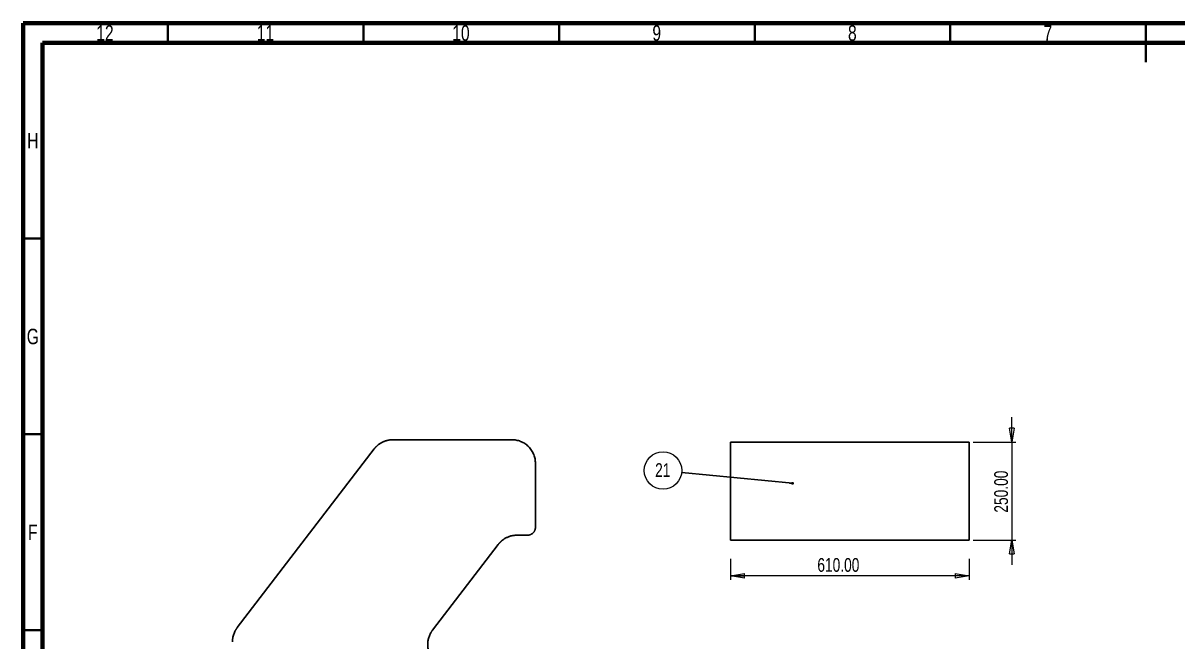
# Model space of a CAD drawing. Header units: millimetres. Extents: x 0 to 589, y 0 to 415.
# Drawn here: x 15 to 310.2, y 257 to 415 of the extents above; entities that cross this region are included whole.
import ezdxf

# ---------------------------------------------------------------- set-up
doc = ezdxf.new("R2010")
doc.units = ezdxf.units.MM
doc.styles.add('SLDTEXTSTYLE0', font='TXT', dxfattribs={"width": 0.75})
doc.dimstyles.new('SLDDIMSTYLE0', dxfattribs={"dimtxt": 3.5, "dimasz": 3.556, "dimexe": 0, "dimexo": 0.0625, "dimgap": 0.875, "dimtad": 1, "dimlfac": 10, "dimrnd": 1e-09, "dimzin": 4, "dimdsep": 46, "dimtxsty": 'SLDTEXTSTYLE0', "dimblk1": 'CLOSED', "dimblk2": 'CLOSED', "dimsah": 1, "dimcen": 0.09, "dimadec": 0, "dimazin": 1, "dimtfac": 1, "dimtofl": 0, "dimtmove": 0, "dimatfit": 3, "dimldrblk": 'CLOSED', "dimfxl": 1, "dimfrac": 2, "dimtolj": 1, "dimtzin": 12, "dimarcsym": 0})
doc.dimstyles.new('SLDDIMSTYLE2', dxfattribs={"dimtxt": 0.18, "dimasz": 0.762, "dimexe": 0, "dimexo": 0.0625, "dimgap": 0, "dimtad": 0, "dimtih": 1, "dimtoh": 1, "dimdec": 0, "dimrnd": 1e-09, "dimzin": 0, "dimdsep": 46, "dimtxsty": 'Standard', "dimblk1": 'DOT', "dimblk2": 'DOT', "dimsah": 1, "dimcen": 0.09, "dimadec": 0, "dimazin": 0, "dimtfac": 0.762, "dimtdec": 0, "dimtofl": 0, "dimtmove": 0, "dimatfit": 3, "dimldrblk": 'DOT', "dimfxl": 1, "dimfrac": 2, "dimtolj": 1, "dimtzin": 0, "dimarcsym": 0})
doc.dimstyles.new('SLDDIMSTYLE4', dxfattribs={"dimtxt": 3.5, "dimasz": 3.556, "dimexe": 0, "dimexo": 0.0625, "dimgap": 0.875, "dimtad": 1, "dimlfac": 10, "dimrnd": 1e-09, "dimzin": 4, "dimdsep": 46, "dimtxsty": 'SLDTEXTSTYLE0', "dimblk1": 'CLOSED', "dimblk2": 'CLOSED', "dimsah": 1, "dimcen": 0.09, "dimadec": 0, "dimazin": 1, "dimtfac": 1, "dimtmove": 0, "dimatfit": 0, "dimldrblk": 'CLOSED', "dimfxl": 1, "dimfrac": 2, "dimtolj": 1, "dimtzin": 12, "dimarcsym": 0})

# ---------------------------------------------------------------- blocks, each defined once
blk = doc.blocks.new('_Closed')
at = {"color": 0, "linetype": 'ByBlock', "lineweight": -2}
for p, q in [((-1, 0.166667), (0, 0)), ((-1, 0.166667), (-1, -0.166667)), ((0, 0), (-1, -0.166667)), ((0, 0), (-1, 0))]:
    blk.add_line(p, q, dxfattribs=at)
blk = doc.blocks.new('_D_11')
at = {"color": 7, "linetype": 'Continuous', "lineweight": 0}
for p, q in [((195.84, 278.19), (195.84, 272.87)), ((256.84, 278.19), (256.84, 272.87)), ((256.84, 273.87), (195.84, 273.87))]:
    blk.add_line(p, q, dxfattribs=at)
at = {"color": 7, "linetype": 'Continuous', "lineweight": 18, "xscale": 3.556, "yscale": 3.556, "rotation": 180}
blk.add_blockref('_Closed', (195.84, 273.87, 41.02), dxfattribs=at)
at = {"color": 7, "linetype": 'Continuous', "lineweight": 18, "xscale": 3.556, "yscale": 3.556}
blk.add_blockref('_Closed', (256.84, 273.87, 41.02), dxfattribs=at)
at = {"color": 7, "linetype": 'Continuous', "lineweight": 18, "insert": (218.02, 278.39), "char_height": 3.5, "attachment_point": 1, "style": 'SLDTEXTSTYLE0'}
blk.add_mtext('610.00', dxfattribs=at)
blk = doc.blocks.new('_D_12')
at = {"color": 7, "linetype": 'Continuous', "lineweight": 0}
for p, q in [((267.74, 308), (267.74, 314.35)), ((257.84, 308), (268.74, 308)), ((267.74, 308), (267.74, 283)), ((257.84, 283), (268.74, 283)), ((267.74, 283), (267.74, 276.65))]:
    blk.add_line(p, q, dxfattribs=at)
at = {"color": 7, "linetype": 'Continuous', "lineweight": 18, "xscale": 3.556, "yscale": 3.556}
for p, rotation in [((267.74, 308, 41.02), 270), ((267.74, 283, 41.02), 90)]:
    blk.add_blockref('_Closed', p, dxfattribs=dict(at, rotation=rotation))
at = {"color": 7, "linetype": 'Continuous', "lineweight": 18, "insert": (263.23, 289.99), "char_height": 3.5, "attachment_point": 1, "rotation": 90, "style": 'SLDTEXTSTYLE0'}
blk.add_mtext('250.00', dxfattribs=at)
blk = doc.blocks.new('SW_NOTE_0_13')
at = {"color": 0, "linetype": 'Continuous', "lineweight": 0}
blk.add_circle((-4.77, 0.47), 4.79, dxfattribs=at)
at = {"color": 0, "linetype": 'Continuous', "lineweight": 0, "insert": (-4.84, 2.33), "char_height": 3.5, "attachment_point": 2, "style": 'SLDTEXTSTYLE0'}
blk.add_mtext('21', dxfattribs=at)
blk = doc.blocks.new('_Dot')
at = {"color": 0, "linetype": 'ByBlock', "lineweight": -2}
blk.add_line((-0.5, 0), (-1, 0), dxfattribs=at)
at = {"color": 0, "linetype": 'ByBlock', "const_width": 0.5}
blk.add_lwpolyline([(-0.25, 0, 1), (0.25, 0, 1)], format="xyb", close=True, dxfattribs=at)

msp = doc.modelspace()

# ---------------------------------------------------------------- linework, layer by layer
at = {"color": 7, "linetype": 'Continuous', "lineweight": 70}
for p, q in [((15, 5), (15, 415)), ((15, 415), (589, 415)), ((20, 10), (20, 410)), ((20, 410), (584, 410))]:
    msp.add_line(p, q, dxfattribs=at)
at = {"color": 7, "linetype": 'Continuous', "lineweight": 35}
for p, q in [((52, 410), (52, 415)), ((102, 410), (102, 415)), ((152, 410), (152, 415)), ((202, 410), (202, 415)), ((252, 410), (252, 415)), ((302, 415), (302, 405)), ((302, 410), (302, 415)), ((20, 360), (15, 360)), ((20, 310), (15, 310)), ((20, 260), (15, 260))]:
    msp.add_line(p, q, dxfattribs=at)
at = {"color": 7, "linetype": 'Continuous', "lineweight": 25}
for p, q in [((139.9511, 308.6136), (109.5103, 308.6136)), ((195.8351, 307.9995), (256.8351, 307.9995)), ((195.8351, 307.9995), (195.8351, 282.9995)), ((256.8351, 307.9995), (256.8351, 282.9995)), ((104.7499, 306.2658), (69.7503, 260.6464)), ((145.9511, 302.6136), (145.9511, 286.2307)), ((141.2195, 284.2307), (143.9511, 284.2307)), ((119.6659, 259.9941), (136.4591, 281.8829)), ((256.8351, 282.9995), (195.8351, 282.9995))]:
    msp.add_line(p, q, dxfattribs=at)
for points, knots in [([(109.5103, 308.6136), (109.4832, 308.6135), (109.4292, 308.6133), (109.3481, 308.6116), (109.2672, 308.6089), (109.1864, 308.6051), (109.1058, 308.6003), (109.0252, 308.5943), (108.9448, 308.5872), (108.8646, 308.5791), (108.7844, 308.5699), (108.7044, 308.5596), (108.6245, 308.5482), (108.5447, 308.5357), (108.465, 308.5221), (108.3855, 308.5075), (108.3061, 308.4918), (108.2268, 308.4749), (108.0622, 308.4377), (107.8143, 308.3725), (107.4876, 308.2661), (107.1676, 308.141), (106.8549, 307.9977), (106.5508, 307.8369), (106.2568, 307.659), (105.9735, 307.4646), (105.7519, 307.293), (105.5861, 307.1534), (105.4717, 307.052), (105.3601, 306.9478), (105.2513, 306.841), (105.1453, 306.7314), (105.0421, 306.6192), (104.9417, 306.5042), (104.8439, 306.3866), (104.7813, 306.3061), (104.7499, 306.2658)], [0, 0, 0, 0, 0.01476049, 0.02950091, 0.04422393, 0.0589322, 0.0736284, 0.0883152, 0.10299528, 0.11767133, 0.13234603, 0.14702208, 0.16170216, 0.17638896, 0.19108516, 0.20579343, 0.22051645, 0.23525687, 0.25001736, 0.31261661, 0.37500989, 0.43740318, 0.50000243, 0.56260168, 0.62499496, 0.68738825, 0.7499875, 0.77785096, 0.80565126, 0.83340636, 0.86113431, 0.88885319, 0.91658114, 0.94433624, 0.97213654, 1, 1, 1, 1]), ([(139.9511, 308.6136), (140.3047, 308.6136), (140.6714, 308.5822), (141.4143, 308.4447), (141.7904, 308.3386), (142.529, 308.0462), (142.8914, 307.8599), (143.5774, 307.4114), (143.9009, 307.1492), (144.4866, 306.5634), (144.7488, 306.2399), (145.1973, 305.5539), (145.3836, 305.1915), (145.676, 304.4529), (145.7822, 304.0769), (145.9197, 303.334), (145.9511, 302.9672), (145.9511, 302.6136)], [0, 0, 0, 0, 0.125, 0.125, 0.25, 0.25, 0.375, 0.375, 0.5, 0.5, 0.625, 0.625, 0.75, 0.75, 0.875, 0.875, 1, 1, 1, 1]), ([(136.4591, 281.8829), (136.4756, 281.9043), (136.5087, 281.947), (136.5593, 282.0103), (136.6107, 282.0728), (136.6629, 282.1346), (136.7159, 282.1957), (136.7696, 282.2559), (136.8242, 282.3154), (136.8795, 282.3742), (136.9356, 282.4321), (136.9925, 282.4894), (137.0502, 282.5458), (137.1087, 282.6015), (137.1679, 282.6565), (137.2279, 282.7107), (137.2888, 282.7641), (137.3504, 282.8168), (137.4801, 282.9247), (137.6827, 283.0816), (137.966, 283.2761), (138.26, 283.4539), (138.5641, 283.6147), (138.8768, 283.7581), (139.1968, 283.8831), (139.5235, 283.9895), (139.7946, 284.0609), (140.0063, 284.1074), (140.1564, 284.1365), (140.3069, 284.1616), (140.4579, 284.1829), (140.6094, 284.2003), (140.7613, 284.2139), (140.9136, 284.2235), (141.0664, 284.2295), (141.1684, 284.2303), (141.2195, 284.2307)], [0, 0, 0, 0, 0.01476049, 0.02950091, 0.04422393, 0.0589322, 0.0736284, 0.0883152, 0.10299528, 0.11767133, 0.13234603, 0.14702208, 0.16170216, 0.17638896, 0.19108516, 0.20579343, 0.22051645, 0.23525687, 0.25001736, 0.31261661, 0.37500989, 0.43740318, 0.50000243, 0.56260168, 0.62499496, 0.68738825, 0.7499875, 0.77785096, 0.80565126, 0.83340636, 0.86113431, 0.88885319, 0.91658114, 0.94433624, 0.97213654, 1, 1, 1, 1]), ([(143.9511, 284.2307), (143.9657, 284.2308), (143.9948, 284.2309), (144.0385, 284.2324), (144.082, 284.2348), (144.1255, 284.2381), (144.1688, 284.2424), (144.2121, 284.2476), (144.2553, 284.2538), (144.2984, 284.2609), (144.3913, 284.2783), (144.5326, 284.3137), (144.7177, 284.3799), (144.8955, 284.464), (145.1201, 284.5986), (145.3745, 284.8073), (145.5831, 285.0617), (145.7178, 285.2863), (145.8018, 285.4641), (145.8681, 285.6491), (145.9063, 285.8018), (145.927, 285.9178), (145.9378, 285.9956), (145.9454, 286.0737), (145.9502, 286.1521), (145.9508, 286.2044), (145.9511, 286.2307)], [0, 0, 0, 0, 0.0139281, 0.02783301, 0.04172132, 0.05559967, 0.0694747, 0.08335305, 0.09724136, 0.11114627, 0.12507437, 0.18758766, 0.25010095, 0.31261424, 0.37512753, 0.50000278, 0.62487803, 0.68739132, 0.74990461, 0.8124179, 0.87493119, 0.89998364, 0.92497807, 0.94995312, 0.97494754, 1, 1, 1, 1]), ([(69.7503, 260.6464), (69.7351, 260.6263), (69.7045, 260.5862), (69.6597, 260.5254), (69.6156, 260.4641), (69.5723, 260.4022), (69.5299, 260.3398), (69.4882, 260.2769), (69.4473, 260.2135), (69.4073, 260.1496), (69.368, 260.0852), (69.3295, 260.0203), (69.2918, 259.9548), (69.255, 259.8888), (69.1529, 259.7007), (68.9994, 259.3831), (68.8228, 258.9248), (68.6839, 258.4536), (68.608, 258.0869), (68.5691, 257.8328), (68.5511, 257.6937), (68.5364, 257.5543), (68.5249, 257.4146), (68.5168, 257.2747), (68.5117, 257.1346), (68.5111, 257.041), (68.5107, 256.9942)], [0, 0, 0, 0, 0.01926703, 0.03851729, 0.05775382, 0.07697966, 0.09619787, 0.11541149, 0.13462358, 0.1538372, 0.1730554, 0.19228124, 0.21151777, 0.23076803, 0.25003506, 0.37501854, 0.50000202, 0.6249855, 0.74996898, 0.78573657, 0.8214553, 0.85714469, 0.89282429, 0.92851368, 0.96423241, 1, 1, 1, 1]), ([(119.5513, 252.8442), (119.5358, 252.8659), (119.5049, 252.9093), (119.4597, 252.9751), (119.4154, 253.0415), (119.3719, 253.1084), (119.3294, 253.1758), (119.2878, 253.2438), (119.2471, 253.3124), (119.2073, 253.3814), (119.1684, 253.4511), (119.1304, 253.5213), (119.0933, 253.592), (118.9971, 253.7818), (118.8549, 254.0975), (118.6939, 254.5488), (118.5691, 255.0114), (118.4817, 255.4826), (118.4321, 255.9592), (118.4207, 256.4382), (118.4474, 256.9166), (118.5123, 257.3914), (118.6147, 257.8595), (118.7543, 258.3179), (118.9297, 258.7638), (119.0903, 259.0918), (119.2119, 259.3112), (119.2809, 259.4293), (119.3526, 259.5458), (119.4269, 259.6605), (119.5039, 259.7735), (119.5833, 259.885), (119.6383, 259.9577), (119.6659, 259.9941)], [0, 0, 0, 0, 0.01043562, 0.02086202, 0.03128104, 0.04169451, 0.05210429, 0.06251221, 0.07292014, 0.08332992, 0.09374339, 0.1041624, 0.1145888, 0.12502443, 0.1875205, 0.25001658, 0.31251266, 0.37500874, 0.43750482, 0.50000089, 0.56249697, 0.62499305, 0.68748913, 0.74998521, 0.81248128, 0.87497736, 0.89286099, 0.91072138, 0.9285678, 0.94640956, 0.96425599, 0.98211637, 1, 1, 1, 1])]:
    msp.add_open_spline(points, degree=3, knots=knots, dxfattribs=at)

# ---------------------------------------------------------------- block references
at = {"color": 7, "linetype": 'Continuous', "lineweight": 0}
msp.add_blockref('SW_NOTE_0_13', (183.34, 300.2877), dxfattribs=at)

# ---------------------------------------------------------------- texts
at = {"color": 7, "linetype": 'Continuous', "lineweight": 0, "attachment_point": 2, "style": 'SLDTEXTSTYLE0'}
for s, insert, char_height in [('12', (35.9201, 414.4572), 3.96875), ('11', (76.9201, 414.4572), 3.96875), ('10', (126.9201, 414.4572), 3.96875), ('9', (176.96, 414.4572), 3.9688), ('8', (226.96, 414.4572), 3.9688), ('7', (276.96, 414.4572), 3.9688), ('H', (17.4904, 386.9572), 3.9688), ('G', (17.4867, 336.9572), 3.9688), ('F', (17.4577, 286.9572), 3.9688)]:
    msp.add_mtext(s, dxfattribs=dict(at, insert=insert, char_height=char_height))

# ---------------------------------------------------------------- dimensions: what is measured, and where the dimension line sits
at = {"color": 7, "linetype": 'Continuous', "lineweight": 18}
dim = msp.add_linear_dim(base=(267.7371, 282.9995), p1=(256.8351, 307.9995), p2=(256.8351, 282.9995), angle=90, dimstyle='SLDDIMSTYLE4', dxfattribs=at)
dim.commit()
dim.dimension.update_dxf_attribs({"geometry": '_D_12', "text_midpoint": (267.7371, 297.1021), "dimtype": 160})
dim = msp.add_linear_dim(base=(195.8351, 273.8739), p1=(256.8351, 279.1871), p2=(195.8351, 279.1871), dimstyle='SLDDIMSTYLE0', dxfattribs=at)
dim.commit()
dim.dimension.update_dxf_attribs({"geometry": '_D_11', "text_midpoint": (225.1288, 273.8739), "dimtype": 160})

# ---------------------------------------------------------------- leaders
at = {"color": 7, "linetype": 'Continuous', "lineweight": 0}
msp.add_leader([(211.6781, 297.4816), (183.34, 300.2877)], dimstyle='SLDDIMSTYLE2', dxfattribs=at)

doc.saveas('drawing.dxf')
